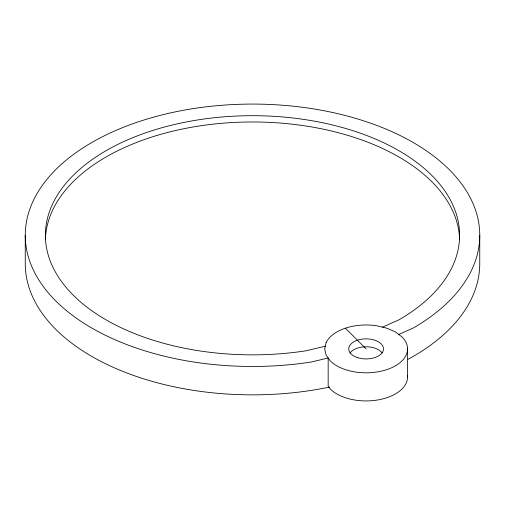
<?xml version="1.0" encoding="UTF-8"?>
<svg xmlns="http://www.w3.org/2000/svg" width="505" height="505" viewBox="0 0 505 505"><rect width="100%" height="100%" fill="white"/><g stroke="black" fill="none" stroke-linecap="round" stroke-linejoin="round"><path stroke-width="0.76" d="M382.474 327.133L398.956 319.829A207.119 119.584 0 0 0 340.035 126.894A207.119 119.584 0 0 0 46.163 224.851A207.119 119.584 0 0 0 306.106 350.779L325.302 346.19M398.723 334.455L413.191 328.048A227.25 131.199 0 0 0 348.538 116.365A227.25 131.199 0 0 0 26.115 223.841A227.25 131.199 0 0 0 311.314 362.003L328.168 357.976L328.168 386.079L330.238 388.964A41.442 23.924 0 0 0 378.005 399.922A41.442 23.924 0 0 0 407.497 375.619M345.407 328.181L366.125 348.898M479.75 235.273L479.75 263.654A227.25 131.199 0 0 1 408.053 359.301M407.567 348.898L407.567 377.001M25.25 235.273L25.25 263.654A227.25 131.199 0 0 0 329.399 387.114M45.412 239.282A207.119 119.584 0 0 1 252.5 121.97A207.119 119.584 0 0 1 459.588 239.282M350.072 352.97A17.378 10.031 0 0 1 366.125 346.777A17.378 10.031 0 0 1 382.178 352.97M326.097 342.706L324.683 348.898L326.097 355.091L330.238 360.86A41.442 23.924 0 0 0 386.843 369.616A41.442 23.924 0 0 0 402.012 336.936L395.428 331.981L386.843 328.181L376.85 325.788A41.442 23.924 0 0 0 326.097 342.706M357.439 357.584A17.378 10.031 0 0 0 383.503 348.898A17.378 10.031 0 0 0 357.439 340.206A17.378 10.031 0 0 0 357.439 357.584"/></g></svg>
